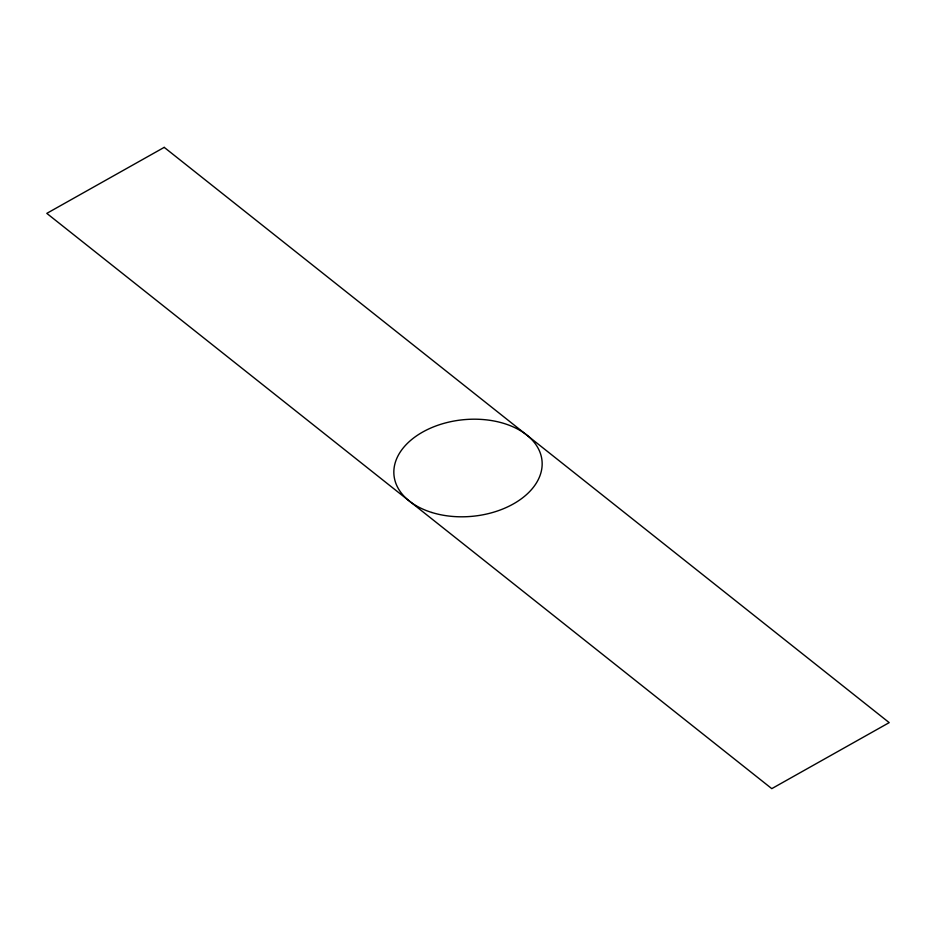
<?xml version="1.0" encoding="UTF-8"?>
<svg xmlns="http://www.w3.org/2000/svg" width="936" height="936" viewBox="0 0 936 936"><rect width="100%" height="100%" fill="white"/><g stroke="black" fill="none" stroke-linecap="round" stroke-linejoin="round"><path stroke-width="1.4" d="M164.221 147.362L46.8 213.373L771.779 788.638L889.2 722.627L164.221 147.362M431.859 512.495A74.365 48.496 -5.6 0 0 542.155 463.121A74.365 48.496 -5.6 0 0 429.975 428.384A74.365 48.496 -5.6 0 0 431.859 512.495"/></g></svg>
